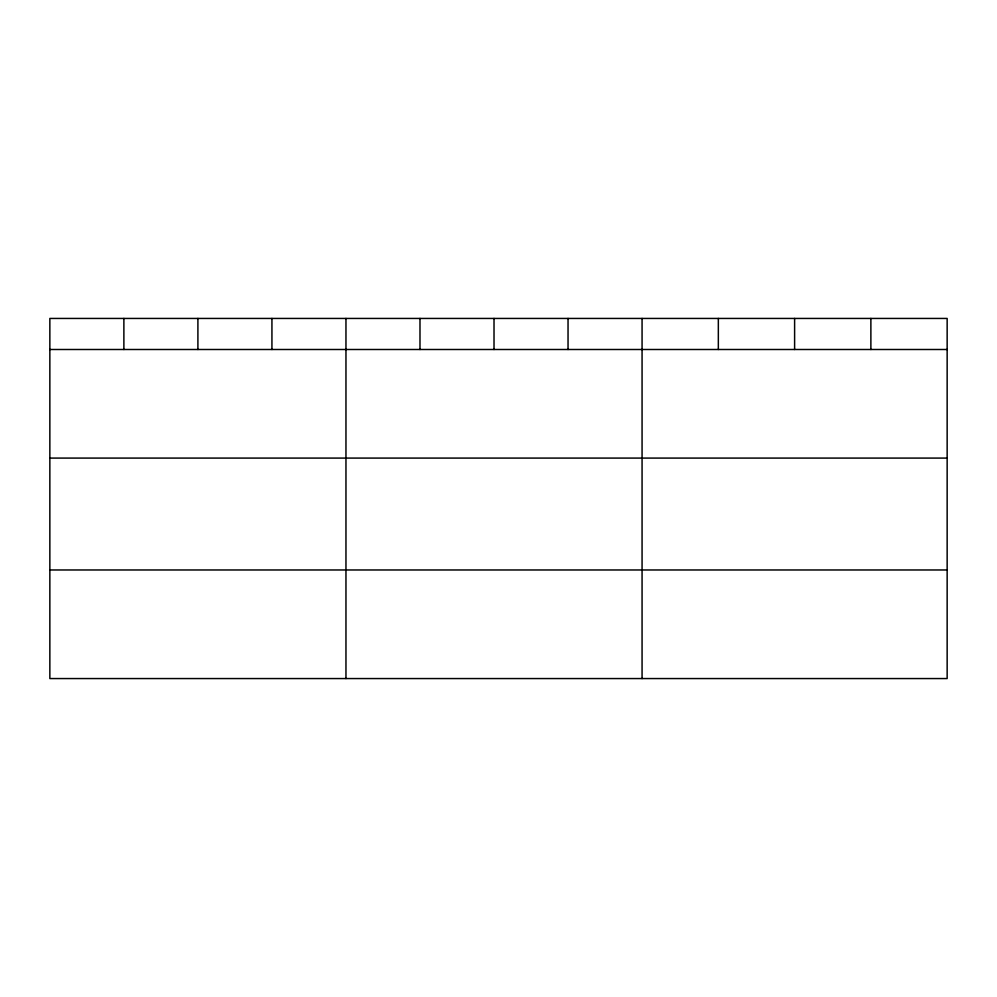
<?xml version="1.0" encoding="UTF-8"?>
<svg xmlns="http://www.w3.org/2000/svg" width="997" height="997" viewBox="0 0 997 997"><rect width="100%" height="100%" fill="white"/><g stroke="black" fill="none" stroke-linecap="round" stroke-linejoin="round"><path stroke-width="1.5" d="M947.15 458.084L947.15 318.442L49.85 318.442L49.85 678.558L947.15 678.558L947.15 458.084L49.85 458.084M49.85 349.498L947.15 349.498M49.85 569.972L947.15 569.972M870.88 318.442L870.88 349.498M794.609 318.442L794.609 349.498M718.339 318.442L718.339 349.498M642.068 318.442L642.068 678.558M568.041 318.442L568.041 349.498M494.014 318.442L494.014 349.498M419.986 318.442L419.986 349.498M345.959 318.442L345.959 678.558M271.932 318.442L271.932 349.498M197.905 318.442L197.905 349.498M123.877 318.442L123.877 349.498"/></g></svg>
